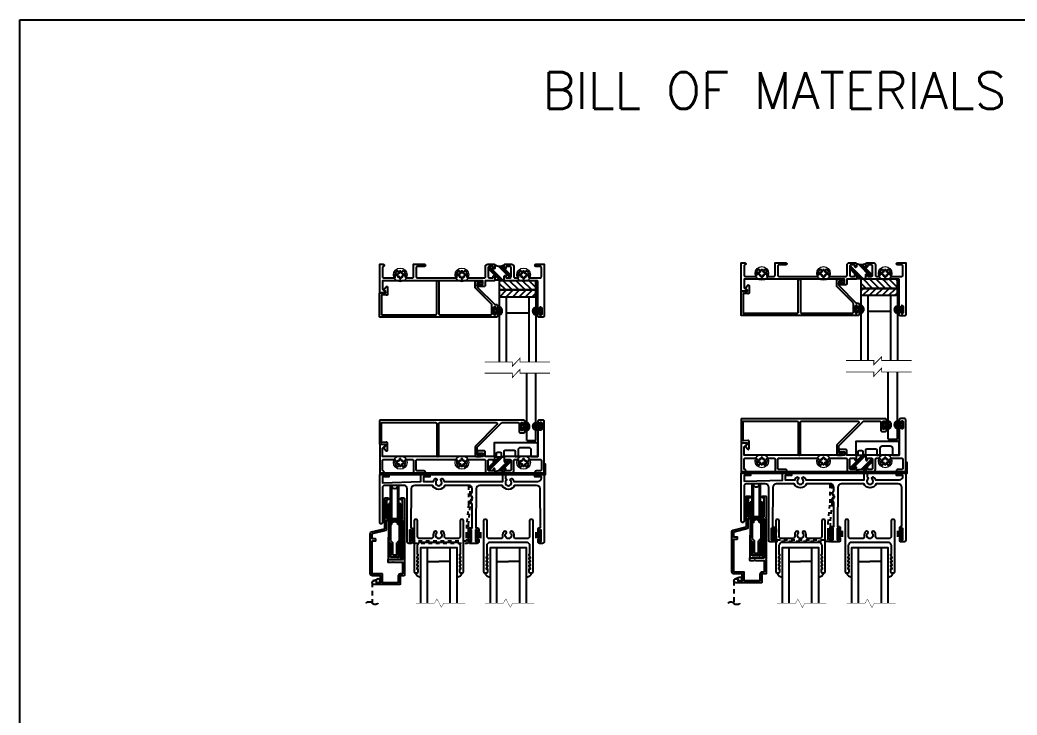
# Model space of a CAD drawing. Extents: x -87 to 44, y -173 to 76.
# Drawn here: x -13.06 to 14.23, y 57.15 to 76.18 of the extents above; entities that cross this region are included whole.
import ezdxf

# ---------------------------------------------------------------- set-up
doc = ezdxf.new("R2010")
doc.units = 0
doc.header["$MEASUREMENT"] = 0
doc.linetypes.add('HIDDEN', pattern=[0.375, 0.25, -0.125])
doc.linetypes.add('PHANTOM', pattern=[2.5, 1.25, -0.25, 0.25, -0.25, 0.25, -0.25])
doc.layers.get('0').update_dxf_attribs({"linetype": 'CONTINUOUS'})
for name, color, linetype in [('DIM', 7, 'CONTINUOUS'), ('FRAME', 1, 'CONTINUOUS'), ('GLASS', 7, 'CONTINUOUS'), ('MISC.', 7, 'CONTINUOUS'), ('SETTING BLOCKS', 7, 'CONTINUOUS'), ('SETTING_BLOCK', 4, 'CONTINUOUS'), ('TEXT', 7, 'CONTINUOUS'), ('VENT', 5, 'CONTINUOUS')]:
    doc.layers.add(name, color=color, linetype=linetype)
doc.layers.add('PROFILE NUMBER', color=150, linetype='CONTINUOUS', lineweight=35)
doc.styles.get("Standard").update_dxf_attribs({"font": 'simplex.shx'})

# ---------------------------------------------------------------- blocks, each defined once
blk = doc.blocks.new('3802 45 GLASS STOP')
blk.add_lwpolyline([(3.939, -0.433, -0.399638), (3.914, -0.41, 0.400364), (3.889, -0.386, 0.414214), (3.864, -0.411), (3.864, -0.581, 0.414214), (3.889, -0.606), (3.889, -0.606, 0.399638), (3.914, -0.582, -0.399638), (3.939, -0.558, -0.414214), (3.964, -0.583), (3.964, -0.637, -0.414214), (3.933, -0.668), (-0.001, -0.668, -0.414214), (-0.011, -0.658), (-0.011, -0.01, -0.440011), (0, 0), (0.149, -0.013), (0.149, 0.04), (0.115, 0.074, -0.395486), (0.114, 0.102), (0.17, 0.165, -0.691708), (0.205, 0.152), (0.205, -0.04, -0.440011), (0.171, -0.071), (0.05, -0.061, 0.440011), (0.039, -0.071), (0.039, -0.593, 0.414214), (0.049, -0.603), (1.52, -0.603, 0.414214), (1.551, -0.572), (1.551, 0.299, -0.414214), (1.579, 0.327), (1.579, 0.327, -0.414214), (1.607, 0.299), (1.607, -0.572, 0.414214), (1.638, -0.603), (3.179, -0.603, 0.668179), (3.2, -0.55), (2.612, 0.038, -0.198912), (2.603, 0.06), (2.603, 0.296, -0.414214), (2.634, 0.327), (2.741, 0.327, -0.414214), (2.769, 0.299, -0.414214), (2.741, 0.271), (2.669, 0.271, 0.414214), (2.659, 0.261), (2.659, 0.071), (3.324, -0.594, 0.198912), (3.345, -0.603), (3.777, -0.603, 0.414214), (3.808, -0.572), (3.808, -0.355, -0.414214), (3.839, -0.324), (3.933, -0.324, -0.414214), (3.964, -0.355), (3.964, -0.408, -0.414214)], format="xyb", close=True)
blk = doc.blocks.new('3801 1 INCH GLASS STOP')
blk.add_lwpolyline([(2.741, 0.327, -0.414214), (2.769, 0.299, -0.414214), (2.741, 0.271), (2.669, 0.271, 0.414214), (2.659, 0.261), (2.659, 0.167, 0.198912), (2.668, 0.145), (3.128, -0.315, 0.198912), (3.15, -0.324), (3.183, -0.324, -0.414214), (3.214, -0.355), (3.214, -0.408, -0.414214), (3.189, -0.433, -0.399638), (3.164, -0.41, 0.400364), (3.139, -0.386, 0.414214), (3.114, -0.411), (3.114, -0.581, 0.414214), (3.139, -0.606), (3.139, -0.606, 0.399638), (3.164, -0.582, -0.399638), (3.189, -0.558, -0.414214), (3.214, -0.583), (3.214, -0.637, -0.414214), (3.183, -0.668), (-0.001, -0.668, -0.414214), (-0.011, -0.658), (-0.011, -0.01, -0.440011), (0, 0), (0.149, -0.013), (0.149, 0.04), (0.115, 0.074, -0.395486), (0.114, 0.102), (0.17, 0.165, -0.691708), (0.205, 0.152), (0.205, -0.04, -0.440011), (0.171, -0.071), (0.05, -0.061, 0.440011), (0.039, -0.071), (0.039, -0.593, 0.414214), (0.049, -0.603), (1.52, -0.603, 0.414214), (1.551, -0.572), (1.551, 0.299, -0.414214), (1.579, 0.327, -0.414214), (1.607, 0.299), (1.607, -0.572, 0.414214), (1.638, -0.603), (3.027, -0.603, 0.414214), (3.058, -0.572), (3.058, -0.337, 0.198912), (3.049, -0.315), (2.612, 0.122, -0.198912), (2.603, 0.144), (2.603, 0.296, -0.414214), (2.634, 0.327)], format="xyb", close=True)
blk = doc.blocks.new('A$C3BF656AD')
at = {"layer": 'SETTING BLOCKS'}
h = blk.add_hatch(dxfattribs=at)
h.set_pattern_fill('ANSI31', color=256, scale=0.25, angle=90, style=0)
h.set_pattern_definition([(135, (0.820812, -8.054306), (-0.02209709, -0.02209709), [])])
h.paths.add_polyline_path([(0, 0.0625), (0.25, 0.0625), (0.25, 0.1095), (0, 0.1095)])
h = blk.add_hatch(dxfattribs=at)
h.set_pattern_fill('ANSI31', color=256, scale=0.25, style=0)
h.set_pattern_definition([(45, (-2.098375, -8.085556), (-0.02209709, 0.02209709), [])])
h.paths.add_polyline_path([(0, 0), (0.25, 0), (0.25, 0.0625), (0, 0.0625)])
for points in [[(0, 0.0625), (0, 0.1095), (0.25, 0.1095), (0.25, 0.0625)], [(0, 0), (0, 0.0625), (0.25, 0.0625), (0.25, 0)]]:
    blk.add_lwpolyline(points, close=True, dxfattribs=at)
blk = doc.blocks.new('dfasdf')
at = {"color": 7, "linetype": 'Continuous', "lineweight": 15}
for p, q in [((54.623, 25.679), (54.62, 25.686)), ((54.623, 25.679), (54.623, 25.649)), ((54.657, 25.649), (54.657, 25.679)), ((54.537, 25.56), (54.531, 25.557)), ((54.568, 25.594), (54.537, 25.594)), ((54.537, 25.56), (54.568, 25.56)), ((54.568, 25.594), (54.567, 25.599)), ((54.568, 25.56), (54.567, 25.555)), ((54.607, 25.61), (54.568, 25.594)), ((54.568, 25.56), (54.607, 25.544)), ((54.607, 25.61), (54.601, 25.615)), ((54.607, 25.544), (54.601, 25.539)), ((54.623, 25.649), (54.607, 25.61)), ((54.607, 25.544), (54.623, 25.505)), ((54.623, 25.649), (54.617, 25.65)), ((54.623, 25.505), (54.617, 25.504)), ((54.623, 25.505), (54.623, 25.475)), ((54.657, 25.649), (54.662, 25.65)), ((54.673, 25.61), (54.657, 25.649)), ((54.657, 25.505), (54.673, 25.544)), ((54.657, 25.505), (54.662, 25.504)), ((54.657, 25.475), (54.657, 25.505)), ((54.657, 25.475), (54.659, 25.468)), ((54.673, 25.61), (54.678, 25.615)), ((54.711, 25.594), (54.673, 25.61)), ((54.673, 25.544), (54.711, 25.56)), ((54.673, 25.544), (54.678, 25.539)), ((54.711, 25.594), (54.712, 25.599)), ((54.742, 25.594), (54.711, 25.594)), ((54.711, 25.56), (54.712, 25.555)), ((54.711, 25.56), (54.742, 25.56)), ((54.742, 25.594), (54.748, 25.597))]:
    blk.add_line(p, q, dxfattribs=at)
at = {"color": 7, "linetype": 'Continuous', "lineweight": 15, "flags": 128}
for points in [[(54.657, 25.679), (54.658, 25.683), (54.659, 25.686)], [(54.537, 25.594), (54.534, 25.595), (54.531, 25.597)], [(54.623, 25.475), (54.621, 25.471), (54.62, 25.468)], [(54.742, 25.56), (54.745, 25.559), (54.748, 25.557)]]:
    blk.add_lwpolyline(points, dxfattribs=at)
at = {"color": 7, "linetype": 'Continuous', "lineweight": 15}
blk.add_circle((54.64, 25.577), 0.186, dxfattribs=at)
for centre, radius, start, end in [((55.559, 25.592), 0.944, 174.331, 176.507), ((54.64, 25.577), 0.11, 79.7812, 100.2188), ((54.64, 25.577), 0.104, 80.5333, 99.4667), ((53.72, 25.592), 0.944, 3.493, 5.669), ((54.64, 25.577), 0.11, 169.7812, 190.2188), ((54.624, 24.657), 0.944, 93.493, 95.669), ((54.624, 26.497), 0.944, 264.331, 266.507), ((54.64, 25.577), 0.104, 170.5333, 189.4667), ((55.074, 24.524), 1.189, 113.4354, 115.2717), ((55.074, 26.63), 1.189, 244.7283, 246.5646), ((55.692, 25.142), 1.189, 154.7283, 156.5646), ((55.692, 26.012), 1.189, 203.4354, 205.2717), ((55.559, 25.562), 0.944, 183.493, 185.669), ((54.64, 25.577), 0.11, 259.7812, 280.2188), ((54.64, 25.577), 0.104, 260.5333, 279.4667), ((53.72, 25.562), 0.944, 354.331, 356.507), ((53.587, 25.142), 1.189, 23.4354, 25.2717), ((53.587, 26.012), 1.189, 334.7283, 336.5646), ((54.205, 24.524), 1.189, 64.7283, 66.5646), ((54.205, 26.63), 1.189, 293.4354, 295.2717), ((54.655, 24.657), 0.944, 84.331, 86.507), ((54.655, 26.497), 0.944, 273.493, 275.669), ((54.64, 25.577), 0.104, 350.5333, 9.4667), ((54.64, 25.577), 0.11, 349.7812, 10.2188)]:
    blk.add_arc(centre, radius, start, end, dxfattribs=at)
blk = doc.blocks.new('ROLLER')
for p, q in [((1.1712, 4.4135), (1.0862, 4.4135)), ((1.0862, 4.4135), (1.0862, 4.2572)), ((1.1587, 4.398), (1.0987, 4.398)), ((1.0987, 4.398), (1.0987, 4.298)), ((1.1025, 4.3942), (1.1025, 4.3017)), ((1.155, 4.3942), (1.1025, 4.3942)), ((1.115, 4.3817), (1.115, 4.2965)), ((1.1425, 4.3817), (1.115, 4.3817)), ((1.1425, 4.3817), (1.1425, 4.2965)), ((1.155, 4.3942), (1.155, 4.3017)), ((1.1587, 4.398), (1.1587, 4.298)), ((1.1712, 4.4135), (1.1712, 4.2572)), ((1.0862, 4.2855), (1.1025, 4.3017)), ((1.1712, 4.2855), (1.155, 4.3017)), ((1.0862, 4.0311), (1.0862, 4.2855)), ((1.0987, 4.2803), (1.115, 4.2965)), ((1.0987, 4.0311), (1.0987, 4.2803)), ((1.1587, 4.2803), (1.1425, 4.2965)), ((1.1587, 4.0311), (1.1587, 4.2803)), ((1.1712, 4.0311), (1.1712, 4.2855)), ((1.1002, 4.1717), (1.1002, 3.9062)), ((1.1077, 4.1717), (1.1002, 4.1717)), ((1.1077, 4.1717), (1.1077, 3.9062)), ((1.1497, 4.1717), (1.1497, 3.9062)), ((1.1572, 4.1717), (1.1497, 4.1717)), ((1.1572, 4.1717), (1.1572, 3.9062)), ((1.0862, 4.0945), (1.0862, 4.1252)), ((1.0987, 4.0907), (1.0987, 4.1252)), ((1.1587, 4.0907), (1.1587, 4.1252)), ((1.1712, 4.0907), (1.1712, 4.1252)), ((1.08, 4.0782), (1.08, 4.0389)), ((1.08, 4.0782), (1.0862, 4.0782)), ((1.0862, 4.0389), (1.08, 4.0389)), ((1.0987, 4.0311), (1.0862, 4.0311)), ((1.1712, 4.0311), (1.1587, 4.0311)), ((1.1775, 4.0782), (1.1712, 4.0782)), ((1.1775, 4.0389), (1.1712, 4.0389)), ((1.1775, 4.0782), (1.1775, 4.0389)), ((1.1077, 3.9062), (1.1002, 3.9062)), ((1.1572, 3.9062), (1.1497, 3.9062))]:
    blk.add_line(p, q)
for centre, start, end in [((1.1287, 4.1717), 180, 360), ((1.1287, 3.9062), 0, 180)]:
    blk.add_arc(centre, 0.021, start, end)
blk = doc.blocks.new('3000 SCREEN WITH ROLLER')
blk.add_line((-0.499, 2.488), (-0.592, 2.522))
for points in [[(0.205, 0.298), (0.169, 0.298, 0.414214), (0.159, 0.288), (0.159, 0.273, 0.414214), (0.184, 0.248), (0.205, 0.248), (0.215, 0.258), (0.225, 0.248), (0.24, 0.248, 0.414214), (0.265, 0.273), (0.265, 0.824, 0.213422), (0.261, 0.831, -0.447214), (0.261, 0.839, 0.213422), (0.265, 0.846), (0.265, 1.388, 0.213422), (0.261, 1.395, -0.447214), (0.261, 1.403, 0.213422), (0.265, 1.41), (0.265, 1.966, 0.213422), (0.261, 1.974, -0.447214), (0.261, 1.981, 0.213422), (0.265, 1.989), (0.265, 2.368, 0.414214), (0.255, 2.378), (0.155, 2.378, -0.414214), (0.145, 2.388), (0.145, 2.613, 0.414214), (0.135, 2.623), (-0.562, 2.623, 0.414214), (-0.617, 2.568, 0.414214), (-0.562, 2.513), (-0.522, 2.513, 0.414214), (-0.512, 2.523), (-0.512, 2.563, -0.414214), (-0.502, 2.573), (-0.396, 2.573, -0.414214), (-0.386, 2.563), (-0.386, 2.388, -0.414214), (-0.396, 2.378), (-0.583, 2.378), (-0.598, 2.363), (-0.613, 2.378, 0.414214), (-0.673, 2.318), (-0.673, 2.18, 0.213422), (-0.67, 2.173, -0.447214), (-0.67, 2.165, 0.213422), (-0.673, 2.158), (-0.673, 1.41, 0.213422), (-0.67, 1.403, -0.447214), (-0.67, 1.395, 0.213422), (-0.673, 1.388), (-0.673, 1.229, 0.34382), (-0.635, 1.181), (-0.283, 1.092, -0.34382), (-0.275, 1.082), (-0.275, 0.273, 0.414214), (-0.25, 0.248), (-0.235, 0.248), (-0.225, 0.258), (-0.215, 0.248), (-0.194, 0.248, 0.414214), (-0.169, 0.273), (-0.169, 0.288, 0.414214), (-0.179, 0.298), (-0.215, 0.298, -0.414214), (-0.225, 0.308), (-0.225, 0.8, -0.414214), (-0.215, 0.81), (0.215, 0.81), (0.215, 0.308, -0.414214)], [(0.2, 0.86, 0.414214), (0.21, 0.87), (0.21, 1.935, 0.414214), (0.2, 1.945), (0.101, 1.945), (0.082, 1.926), (0.063, 1.945), (-0.149, 1.945), (-0.168, 1.926), (-0.187, 1.945, -0.198912), (-0.19, 1.952), (-0.19, 2, -0.414214), (-0.18, 2.01), (-0.058, 2.01), (-0.043, 1.995), (-0.028, 2.01), (0.205, 2.01, 0.414214), (0.215, 2.02), (0.215, 2.318, 0.414214), (0.205, 2.328), (0.155, 2.328, -0.414214), (0.095, 2.388), (0.095, 2.563, 0.414214), (0.085, 2.573), (-0.326, 2.573, 0.414214), (-0.336, 2.563), (-0.336, 2.338, -0.414214), (-0.346, 2.328), (-0.608, 2.328, 0.414214), (-0.618, 2.318), (-0.618, 1.434, 0.414214), (-0.608, 1.424), (-0.526, 1.424, -0.414214), (-0.516, 1.414), (-0.516, 1.384, -0.414214), (-0.526, 1.374), (-0.608, 1.374, 0.414214), (-0.618, 1.364), (-0.618, 1.236, 0.34382), (-0.611, 1.226), (-0.233, 1.131, -0.34382), (-0.225, 1.121), (-0.225, 0.87, 0.414214), (-0.215, 0.86), (-0.19, 0.86), (-0.168, 0.882), (-0.146, 0.86), (0.06, 0.86), (0.082, 0.882), (0.104, 0.86)]]:
    blk.add_lwpolyline(points, format="xyb", close=True)
blk.add_circle((-0.455, 2.519), 0.0535)
at = {"xscale": 4, "yscale": 4, "zscale": 4}
blk.add_blockref('ROLLER', (-4.515, -15.709), dxfattribs=at)
blk = doc.blocks.new('5 POINT SEAL')
at = {"color": 7}
for p, q in [((-1.292, -6.081), (-1.458, -6.081)), ((-1.292, -6.111), (-1.458, -6.111)), ((-1.292, -6.141), (-1.458, -6.141)), ((-1.292, -6.171), (-1.458, -6.171)), ((-1.292, -6.201), (-1.458, -6.201))]:
    blk.add_line(p, q, dxfattribs=at)
blk = doc.blocks.new('*U101')
at = {"layer": 'PROFILE NUMBER', "color": 5}
for p, q in [((-0.016, 0.092), (-0.013, 0.083)), ((-0.013, 0.083), (0.013, 0.083)), ((0.013, 0.083), (0.016, 0.092))]:
    blk.add_line(p, q, dxfattribs=at)
blk.add_lwpolyline([(-0.043, 0.091), (-0.043, 0.034), (-0.09, 0.034), (-0.09, 0), (0.09, 0), (0.09, 0.034), (0.043, 0.034), (0.043, 0.091)], dxfattribs=at)
for centre, start, end in [((-0.073, 0.071), 19.8289, 61.175), ((0.073, 0.071), 118.7633, 160.1945)]:
    blk.add_arc(centre, 0.06, start, end, dxfattribs=at)
blk.add_ellipse((0, 0.152), major_axis=(-0.0958, 0), ratio=0.712114, start_param=2.033109, end_param=7.391692, dxfattribs=at)
blk.add_open_spline([(0.044, 0.124), (0.053, 0.129), (0.059, 0.135), (0.069, 0.15), (0.068, 0.157), (0.049, 0.179), (0.027, 0.189), (-0.021, 0.191), (-0.045, 0.181), (-0.067, 0.16), (-0.068, 0.152), (-0.061, 0.137), (-0.054, 0.129), (-0.044, 0.124)], degree=3, knots=[2.2211, 2.2211, 2.2211, 2.2211, 2.727733, 2.727733, 3.7005, 3.7005, 4.673268, 4.673268, 5.646035, 5.646035, 6.618803, 6.618803, 7.203997, 7.203997, 7.203997, 7.203997], dxfattribs=at)
blk = doc.blocks.new('3809 BLOCK FRAME')
h = blk.add_hatch()
h.set_pattern_fill('PLAST', color=256, angle=45, style=0)
h.set_pattern_definition([(45, (-4.25098, -6.643), (-0.176777, 0.176777), []), (45, (-4.27308, -6.6209), (-0.176777, 0.176777), []), (45, (-4.29517, -6.5988), (-0.176777, 0.176777), [])])
edge = h.paths.add_edge_path()
edge.add_arc((-0.937, 0.093), 0.031, 270, 360, ccw=False)
edge.add_line((-0.937, 0.062), (-1.033, 0.062))
edge.add_arc((-1.033, 0.072), 0.01, 180, 270, ccw=False)
edge.add_line((-1.043, 0.072), (-1.043, 0.103))
edge.add_arc((-1.068, 0.103), 0.025, 360, 450)
edge.add_arc((-1.068, 0.103), 0.025, 90, 180)
edge.add_line((-1.093, 0.103), (-1.093, 0.031))
edge.add_arc((-1.218, -0.221), 0.281, 63.5092, 116.4908)
edge.add_line((-1.344, 0.031), (-1.344, 0.103))
edge.add_arc((-1.369, 0.103), 0.025, 0, 90)
edge.add_arc((-1.369, 0.103), 0.025, 90, 180)
edge.add_line((-1.394, 0.103), (-1.394, 0.072))
edge.add_arc((-1.404, 0.072), 0.01, 270, 360, ccw=False)
edge.add_line((-1.404, 0.062), (-1.5, 0.062))
edge.add_arc((-1.5, 0.093), 0.031, 180, 270, ccw=False)
edge.add_line((-1.531, 0.093), (-1.531, 0.343))
edge.add_arc((-1.5, 0.343), 0.031, 90, 180, ccw=False)
edge.add_line((-1.5, 0.374), (-1.404, 0.374))
edge.add_arc((-1.404, 0.364), 0.01, 0, 90, ccw=False)
edge.add_line((-1.394, 0.364), (-1.394, 0.333))
edge.add_arc((-1.369, 0.333), 0.025, 180, 270)
edge.add_arc((-1.369, 0.333), 0.025, 270, 360)
edge.add_line((-1.344, 0.333), (-1.344, 0.439))
edge.add_line((-1.344, 0.439), (-1.093, 0.439))
edge.add_line((-1.093, 0.439), (-1.093, 0.333))
edge.add_arc((-1.068, 0.333), 0.025, 180, 270)
edge.add_arc((-1.068, 0.333), 0.025, 270, 360)
edge.add_line((-1.043, 0.333), (-1.043, 0.364))
edge.add_arc((-1.033, 0.364), 0.01, 90, 180, ccw=False)
edge.add_line((-1.033, 0.374), (-0.937, 0.374))
edge.add_arc((-0.937, 0.343), 0.031, 0, 90, ccw=False)
edge.add_line((-0.906, 0.343), (-0.906, 0.093))
blk.add_line((-1.093, 0.439), (-1.344, 0.439))
for points in [[(-1.093, 0.439), (-1.093, 0.333, 0.414214), (-1.068, 0.308, 0.414214), (-1.043, 0.333), (-1.043, 0.364, -0.414214), (-1.033, 0.374), (-0.937, 0.374, -0.414214), (-0.906, 0.343), (-0.906, 0.093, -0.414214), (-0.937, 0.062), (-1.033, 0.062, -0.414214), (-1.043, 0.072), (-1.043, 0.103, 0.414214), (-1.068, 0.128), (-1.068, 0.128, 0.414214), (-1.093, 0.103), (-1.093, 0.031, 0.414214), (-1.062, 0), (-0.893, 0, 0.414214), (-0.831, 0.062), (-0.831, 0.343, -0.414214), (-0.8, 0.374), (-0.729, 0.374, -0.5024), (-0.699, 0.334, 0.280293), (-0.661, 0.19, 0.498955), (-0.613, 0.198), (-0.613, 0.198, 0.334263), (-0.618, 0.235, -2.470836), (-0.506, 0.235, 0.334263), (-0.511, 0.198, 0.498955), (-0.463, 0.19, 0.280293), (-0.425, 0.334, -0.5024), (-0.395, 0.374), (-0.106, 0.374, -0.414214), (-0.075, 0.343), (-0.075, 0.093, -0.414214), (-0.106, 0.062), (-0.219, 0.062, 0.414214), (-0.25, 0.031, 0.414214), (-0.219, 0), (0, 0), (0, 1.423, 0.414214), (-0.031, 1.454), (-0.144, 1.454, 0.414214), (-0.175, 1.423), (-0.175, 1.371, 0.414214), (-0.15, 1.346), (-0.15, 1.346, 0.399638), (-0.125, 1.37, -0.399638), (-0.1, 1.394), (-0.1, 1.394, -0.414214), (-0.075, 1.369), (-0.075, 1.199, -0.414214), (-0.1, 1.174), (-0.1, 1.174, -0.399638), (-0.125, 1.198, 0.399638), (-0.15, 1.221, 0.414214), (-0.175, 1.196), (-0.175, 0.464, -0.414214), (-0.185, 0.454), (-1.078, 0.454), (-1.093, 0.439)], [(-1.344, 0.439), (-1.344, 0.439), (-1.359, 0.454), (-1.612, 0.454), (-1.612, 0.579, 0.414214), (-1.643, 0.61), (-1.799, 0.61, 0.414214), (-1.83, 0.579, 0.414214), (-1.799, 0.548), (-1.674, 0.548), (-1.674, 0.454), (-4.425, 0.454), (-4.425, 0.678, -0.198912), (-4.422, 0.685), (-4.343, 0.764, 0.668179), (-4.35, 0.781), (-4.49, 0.781, 0.414214), (-4.5, 0.771), (-4.5, 0.01, 0.414214), (-4.49, 0), (-4.406, 0, 0.414214), (-4.375, 0.031, 0.358249), (-4.4, 0.061, -0.358249), (-4.425, 0.092), (-4.425, 0.343, -0.414214), (-4.394, 0.374), (-4.105, 0.374, -0.5024), (-4.075, 0.334, 0.280293), (-4.037, 0.19, 0.498955), (-3.989, 0.198, 0.334263), (-3.994, 0.235, -2.470836), (-3.882, 0.235, 0.334263), (-3.887, 0.198, 0.498955), (-3.839, 0.19, 0.280293), (-3.801, 0.334, -0.5024), (-3.771, 0.374), (-3.606, 0.374, -0.414214), (-3.575, 0.343), (-3.575, 0), (-3.281, 0, 0.414214), (-3.25, 0.031, 0.414214), (-3.281, 0.062), (-3.469, 0.062, -0.414214), (-3.5, 0.093), (-3.5, 0.343, -0.414214), (-3.469, 0.374), (-2.417, 0.374, -0.5024), (-2.387, 0.334, 0.280293), (-2.349, 0.19, 0.498955), (-2.301, 0.198, 0.334263), (-2.306, 0.235, -2.470836), (-2.194, 0.235, 0.334263), (-2.199, 0.198, 0.498955), (-2.151, 0.19, 0.280293), (-2.113, 0.334, -0.5024), (-2.083, 0.374), (-1.637, 0.374, -0.414214), (-1.606, 0.343), (-1.606, 0.062, 0.414214), (-1.544, 0), (-1.375, 0, 0.414214), (-1.344, 0.031), (-1.344, 0.103, 0.414214), (-1.369, 0.128, 0.414214), (-1.394, 0.103), (-1.394, 0.072, -0.414214), (-1.404, 0.062), (-1.5, 0.062, -0.414214), (-1.531, 0.093), (-1.531, 0.343, -0.414214), (-1.5, 0.374), (-1.404, 0.374, -0.414214), (-1.394, 0.364), (-1.394, 0.333, 0.414214), (-1.369, 0.308, 0.414214), (-1.344, 0.333), (-1.344, 0.439)]]:
    blk.add_lwpolyline(points, format="xyb")
blk.add_arc((-1.218, -0.221), 0.281, 63.5092, 116.4908)

msp = doc.modelspace()

# ---------------------------------------------------------------- linework, layer by layer
for p, q in [((7.01053, 63.48039), (6.98053, 63.48039)), ((6.98053, 62.41839), (6.98053, 63.48039)), ((7.01053, 62.41839), (7.01053, 63.48039)), ((7.20853, 63.48039), (7.17853, 63.48039)), ((7.17853, 62.41839), (7.17853, 63.48039)), ((7.20853, 62.41839), (7.20853, 63.48039)), ((6.89953, 62.7923), (6.89953, 62.94939)), ((6.92453, 62.94939), (6.89953, 62.94939)), ((6.89953, 62.7923), (6.92453, 62.7923)), ((6.92453, 62.98067), (6.92453, 61.96322)), ((6.97453, 62.98067), (6.92453, 62.98067)), ((6.97453, 62.98067), (6.97453, 61.98393)), ((7.21453, 62.98067), (7.21453, 61.98393)), ((7.26453, 62.98067), (7.21453, 62.98067)), ((7.26453, 62.98067), (7.26453, 61.96322)), ((7.28953, 62.94939), (7.26453, 62.94939)), ((7.28953, 62.7923), (7.26453, 62.7923)), ((7.28953, 62.7923), (7.28953, 62.94939)), ((6.92453, 62.7273), (6.92453, 62.6043)), ((6.97453, 62.7423), (6.97453, 62.6043)), ((7.21453, 62.7423), (7.21453, 62.6043)), ((7.26453, 62.7423), (7.26453, 62.6043)), ((7.01053, 62.41839), (6.98053, 62.41839)), ((7.20853, 62.41839), (7.17853, 62.41839)), ((6.92453, 61.45122), (6.92453, 62.07622)), ((6.92453, 61.96322), (6.98953, 61.89822)), ((6.97453, 61.98393), (7.03953, 61.91893)), ((7.21453, 61.98393), (7.14953, 61.91893)), ((7.26453, 61.96322), (7.19953, 61.89822)), ((7.26453, 61.45122), (7.26453, 62.07622)), ((6.97453, 61.51322), (6.97453, 61.91322)), ((6.98953, 61.52822), (6.98953, 61.89822)), ((7.03953, 61.57822), (7.03953, 61.91893)), ((7.14953, 61.57822), (7.14953, 61.91893)), ((7.19953, 61.52822), (7.19953, 61.89822)), ((7.21453, 61.51322), (7.21453, 61.91322)), ((7.26453, 61.45122), (6.92453, 61.45122)), ((7.21453, 61.51322), (6.97453, 61.51322)), ((7.19953, 61.52822), (6.98953, 61.52822)), ((7.14953, 61.57822), (7.03953, 61.57822))]:
    msp.add_line(p, q)
at = {"color": 7}
for p, q in [((-2.27414, 62.12967), (-2.40214, 62.12967)), ((-2.27414, 62.09967), (-2.40214, 62.09967)), ((-2.27414, 62.06967), (-2.40214, 62.06967)), ((-2.27414, 62.03967), (-2.40214, 62.03967)), ((-2.27414, 62.00967), (-2.40214, 62.00967)), ((7.62153, 62.17039), (7.49353, 62.17039)), ((7.62153, 62.14039), (7.49353, 62.14039)), ((7.62153, 62.11039), (7.49353, 62.11039)), ((7.62153, 62.08039), (7.49353, 62.08039)), ((7.62153, 62.05039), (7.49353, 62.05039)), ((-1.90964, 60.21893), (-1.90964, 61.73367)), ((-1.28464, 60.21893), (-1.28464, 61.73367)), ((-0.00764, 60.21893), (-0.00764, 61.73367)), ((0.61736, 60.21893), (0.61736, 61.73367)), ((7.98603, 60.21215), (7.98603, 61.73367)), ((8.61103, 60.21215), (8.61103, 61.73367)), ((9.88802, 60.21215), (9.88802, 61.73367)), ((10.51302, 60.21215), (10.51302, 61.73367)), ((-1.90964, 61.35867), (-1.59714, 61.35867)), ((-1.28464, 61.35867), (-1.59714, 61.35867)), ((-0.00764, 61.35867), (0.30486, 61.35867)), ((0.61736, 61.35867), (0.30486, 61.35867)), ((7.98603, 61.35867), (8.29853, 61.35867)), ((8.61103, 61.35867), (8.29853, 61.35867)), ((9.88802, 61.35867), (10.20052, 61.35867)), ((10.51302, 61.35867), (10.20052, 61.35867))]:
    msp.add_line(p, q, dxfattribs=at)
at = {"linetype": 'PHANTOM', "ltscale": 0.05}
msp.add_lwpolyline([(-0.78594, 62.9281), (-0.83614, 62.36389), (-0.83614, 61.92667, -0.41421356), (-0.85114, 61.91167), (-2.24714, 61.91167, -0.41421356), (-2.26214, 61.92667), (-2.26214, 62.21167, 0.41421356), (-2.28714, 62.23667), (-2.28714, 62.23667, 0.41421356), (-2.31214, 62.21167), (-2.31214, 62.16167, -0.41421356), (-2.32214, 62.15167, 0.41421356), (-2.34214, 62.13167), (-2.34214, 62.01167, 0.41421356), (-2.32214, 61.99167), (-2.32214, 61.99167, -0.41421356), (-2.31214, 61.98167), (-2.31214, 61.89267, 0.41421356), (-2.28114, 61.86167), (-0.81714, 61.86167, 0.41421356), (-0.78614, 61.89267), (-0.78614, 62.36167), (-0.73614, 62.92367), (-0.73614, 63.02221, -0.34199871), (-0.70614, 63.06094, 0.34199871), (-0.67614, 63.09967, 0.34199871), (-0.70614, 63.1384, -0.34199871), (-0.73614, 63.17713), (-0.73614, 63.41467, 0.41421356), (-0.76114, 63.43967), (-0.76114, 63.43967, 0.41421356), (-0.78614, 63.41467), (-0.78614, 62.92589)], format="xyb", dxfattribs=at)
msp.add_lwpolyline([(9.07853, 61.90239), (7.59353, 61.90239, -0.41421356), (7.58353, 61.91239), (7.58353, 62.02239, 0.41421356), (7.57353, 62.03239, -0.41421356), (7.55353, 62.05239), (7.55353, 62.17239, -0.41421356), (7.57353, 62.19239), (7.57353, 62.19239, 0.41421356), (7.58353, 62.20239), (7.58353, 62.25239, -0.41421356), (7.60853, 62.27739, -0.41421356), (7.63353, 62.25239), (7.63353, 61.96739, 0.41421356), (7.64853, 61.95239), (9.04453, 61.95239, 0.41421356), (9.05953, 61.96739), (9.05953, 62.40461), (9.10953, 62.96661), (9.10953, 63.45539, -0.41421356), (9.13453, 63.48039), (9.13453, 63.48039, -0.41421356), (9.15953, 63.45539), (9.15953, 63.21785, 0.34199871), (9.18953, 63.17912, -0.34199871), (9.21953, 63.14039), (9.21953, 63.11039, -0.41421356), (9.20953, 63.10039), (9.19953, 63.10039, 0.41421356), (9.15953, 63.06039), (9.15953, 62.96439), (9.10953, 62.40239), (9.10953, 61.93339, -0.41421356)], format="xyb", close=True, dxfattribs=at)
at = {"color": 5}
for points in [[(-1.71313, 62.17597), (-1.71313, 62.17597, 0.21676854), (-1.75311, 62.05225, -0.448133), (-1.81471, 61.98317), (-2.11814, 61.98317, -0.41421356), (-2.18014, 62.04517), (-2.18014, 62.47517, 0.41421356), (-2.21114, 62.50617), (-2.24314, 62.50617, 0.41421356), (-2.27414, 62.47517), (-2.27414, 61.07717, 0.41421356), (-2.24314, 61.04617), (-2.19314, 61.04617, 0.41421356), (-2.16214, 61.07717), (-2.16214, 61.14617), (-2.19214, 61.14617), (-2.19214, 61.16617), (-2.16214, 61.22617), (-2.16214, 61.24617), (-2.19214, 61.24617), (-2.19214, 61.26617), (-2.16214, 61.32617), (-2.16214, 61.34617), (-2.19214, 61.34617), (-2.19214, 61.36617), (-2.16214, 61.42617), (-2.16214, 61.44617), (-2.19214, 61.44617), (-2.19214, 61.46617), (-2.16214, 61.52617), (-2.16214, 61.54617), (-2.18014, 61.54617), (-2.18014, 61.79517, -0.41421356), (-2.08614, 61.88917), (-1.59714, 61.88917), (-1.10814, 61.88917, -0.41421356), (-1.01414, 61.79517), (-1.01414, 61.54617), (-1.03214, 61.54617), (-1.03214, 61.52617), (-1.00214, 61.46617), (-1.00214, 61.44617), (-1.03214, 61.44617), (-1.03214, 61.42617), (-1.00214, 61.36617), (-1.00214, 61.34617), (-1.03214, 61.34617), (-1.03214, 61.32617), (-1.00214, 61.26617), (-1.00214, 61.24617), (-1.03214, 61.24617), (-1.03214, 61.22617), (-1.00214, 61.16617), (-1.00214, 61.14617), (-1.03214, 61.14617), (-1.03214, 61.07717, 0.41421356), (-1.00114, 61.04617), (-0.95114, 61.04617, 0.41421356), (-0.92014, 61.07717), (-0.92014, 62.47517, 0.41421356), (-0.95114, 62.50617), (-0.98314, 62.50617, 0.41421356), (-1.01414, 62.47517), (-1.01414, 62.04517, -0.41421356), (-1.07614, 61.98317), (-1.37957, 61.98317, -0.448133), (-1.44116, 62.05225, 0.21676854), (-1.48114, 62.17597, 0.99999768), (-1.53507, 62.12678, -0.65169236), (-1.59714, 61.98617, -0.65169236), (-1.6592, 62.12678, 0.99999768), (-1.71313, 62.17597), (-1.71313, 62.17597)], [(0.18886, 62.17597), (0.18886, 62.17597, 0.21676854), (0.14888, 62.05225, -0.448133), (0.08729, 61.98317), (-0.21614, 61.98317, -0.41421356), (-0.27814, 62.04517), (-0.27814, 62.47517, 0.41421356), (-0.30914, 62.50617), (-0.34114, 62.50617, 0.41421356), (-0.37214, 62.47517), (-0.37214, 61.07717, 0.41421356), (-0.34114, 61.04617), (-0.29114, 61.04617, 0.41421356), (-0.26014, 61.07717), (-0.26014, 61.14617), (-0.29014, 61.14617), (-0.29014, 61.16617), (-0.26014, 61.22617), (-0.26014, 61.24617), (-0.29014, 61.24617), (-0.29014, 61.26617), (-0.26014, 61.32617), (-0.26014, 61.34617), (-0.29014, 61.34617), (-0.29014, 61.36617), (-0.26014, 61.42617), (-0.26014, 61.44617), (-0.29014, 61.44617), (-0.29014, 61.46617), (-0.26014, 61.52617), (-0.26014, 61.54617), (-0.27814, 61.54617), (-0.27814, 61.79517, -0.41421356), (-0.18414, 61.88917), (0.30486, 61.88917), (0.79386, 61.88917, -0.41421356), (0.88786, 61.79517), (0.88786, 61.54617), (0.86986, 61.54617), (0.86986, 61.52617), (0.89986, 61.46617), (0.89986, 61.44617), (0.86986, 61.44617), (0.86986, 61.42617), (0.89986, 61.36617), (0.89986, 61.34617), (0.86986, 61.34617), (0.86986, 61.32617), (0.89986, 61.26617), (0.89986, 61.24617), (0.86986, 61.24617), (0.86986, 61.22617), (0.89986, 61.16617), (0.89986, 61.14617), (0.86986, 61.14617), (0.86986, 61.07717, 0.41421356), (0.90086, 61.04617), (0.95086, 61.04617, 0.41421356), (0.98186, 61.07717), (0.98186, 62.47517, 0.41421356), (0.95086, 62.50617), (0.91886, 62.50617, 0.41421356), (0.88786, 62.47517), (0.88786, 62.04517, -0.41421356), (0.82586, 61.98317), (0.52242, 61.98317, -0.448133), (0.46083, 62.05225, 0.21676854), (0.42085, 62.17597, 0.99999768), (0.36692, 62.12678, -0.65169236), (0.30486, 61.98617, -0.65169236), (0.24279, 62.12678, 0.99999768), (0.18886, 62.17597), (0.18886, 62.17597)], [(8.18253, 62.17597), (8.18253, 62.17597, 0.21676854), (8.14256, 62.05225, -0.448133), (8.08096, 61.98317), (7.77753, 61.98317, -0.41421356), (7.71553, 62.04517), (7.71553, 62.47517, 0.41421356), (7.68453, 62.50617), (7.65253, 62.50617, 0.41421356), (7.62153, 62.47517), (7.62153, 61.07717, 0.41421356), (7.65253, 61.04617), (7.70253, 61.04617, 0.41421356), (7.73353, 61.07717), (7.73353, 61.14617), (7.70353, 61.14617), (7.70353, 61.16617), (7.73353, 61.22617), (7.73353, 61.24617), (7.70353, 61.24617), (7.70353, 61.26617), (7.73353, 61.32617), (7.73353, 61.34617), (7.70353, 61.34617), (7.70353, 61.36617), (7.73353, 61.42617), (7.73353, 61.44617), (7.70353, 61.44617), (7.70353, 61.46617), (7.73353, 61.52617), (7.73353, 61.54617), (7.71553, 61.54617), (7.71553, 61.79517, -0.41421356), (7.80953, 61.88917), (8.29853, 61.88917), (8.78753, 61.88917, -0.41421356), (8.88153, 61.79517), (8.88153, 61.54617), (8.86353, 61.54617), (8.86353, 61.52617), (8.89353, 61.46617), (8.89353, 61.44617), (8.86353, 61.44617), (8.86353, 61.42617), (8.89353, 61.36617), (8.89353, 61.34617), (8.86353, 61.34617), (8.86353, 61.32617), (8.89353, 61.26617), (8.89353, 61.24617), (8.86353, 61.24617), (8.86353, 61.22617), (8.89353, 61.16617), (8.89353, 61.14617), (8.86353, 61.14617), (8.86353, 61.07717, 0.41421356), (8.89453, 61.04617), (8.94453, 61.04617, 0.41421356), (8.97553, 61.07717), (8.97553, 62.47517, 0.41421356), (8.94453, 62.50617), (8.91253, 62.50617, 0.41421356), (8.88153, 62.47517), (8.88153, 62.04517, -0.41421356), (8.81953, 61.98317), (8.5161, 61.98317, -0.448133), (8.4545, 62.05225, 0.21676854), (8.41453, 62.17597, 0.99999768), (8.36059, 62.12678, -0.65169236), (8.29853, 61.98617, -0.65169236), (8.23647, 62.12678, 0.99999768), (8.18253, 62.17597), (8.18253, 62.17597)], [(10.08453, 62.17597), (10.08453, 62.17597, 0.21676854), (10.04455, 62.05225, -0.448133), (9.98295, 61.98317), (9.67952, 61.98317, -0.41421356), (9.61752, 62.04517), (9.61752, 62.47517, 0.41421356), (9.58652, 62.50617), (9.55452, 62.50617, 0.41421356), (9.52352, 62.47517), (9.52352, 61.07717, 0.41421356), (9.55452, 61.04617), (9.60452, 61.04617, 0.41421356), (9.63552, 61.07717), (9.63552, 61.14617), (9.60552, 61.14617), (9.60552, 61.16617), (9.63552, 61.22617), (9.63552, 61.24617), (9.60552, 61.24617), (9.60552, 61.26617), (9.63552, 61.32617), (9.63552, 61.34617), (9.60552, 61.34617), (9.60552, 61.36617), (9.63552, 61.42617), (9.63552, 61.44617), (9.60552, 61.44617), (9.60552, 61.46617), (9.63552, 61.52617), (9.63552, 61.54617), (9.61752, 61.54617), (9.61752, 61.79517, -0.41421356), (9.71152, 61.88917), (10.20052, 61.88917), (10.68952, 61.88917, -0.41421356), (10.78352, 61.79517), (10.78352, 61.54617), (10.76552, 61.54617), (10.76552, 61.52617), (10.79552, 61.46617), (10.79552, 61.44617), (10.76552, 61.44617), (10.76552, 61.42617), (10.79552, 61.36617), (10.79552, 61.34617), (10.76552, 61.34617), (10.76552, 61.32617), (10.79552, 61.26617), (10.79552, 61.24617), (10.76552, 61.24617), (10.76552, 61.22617), (10.79552, 61.16617), (10.79552, 61.14617), (10.76552, 61.14617), (10.76552, 61.07717, 0.41421356), (10.79652, 61.04617), (10.84652, 61.04617, 0.41421356), (10.87752, 61.07717), (10.87752, 62.47517, 0.41421356), (10.84652, 62.50617), (10.81452, 62.50617, 0.41421356), (10.78352, 62.47517), (10.78352, 62.04517, -0.41421356), (10.72152, 61.98317), (10.41809, 61.98317, -0.448133), (10.3565, 62.05225, 0.21676854), (10.31652, 62.17597, 0.99999768), (10.26258, 62.12678, -0.65169236), (10.20052, 61.98617, -0.65169236), (10.13846, 62.12678, 0.99999768), (10.08453, 62.17597), (10.08453, 62.17597)]]:
    msp.add_lwpolyline(points, format="xyb", dxfattribs=at)
at = {"color": 7}
for points in [[(-1.09714, 60.21893), (-1.09714, 61.73367), (-1.59714, 61.73367), (-2.09714, 61.73367), (-2.09714, 60.21893)], [(0.80486, 60.21893), (0.80486, 61.73367), (0.30486, 61.73367), (-0.19514, 61.73367), (-0.19514, 60.21893)], [(8.79853, 60.21215), (8.79853, 61.73367), (8.29853, 61.73367), (7.79853, 61.73367), (7.79853, 60.21215)], [(10.70052, 60.21215), (10.70052, 61.73367), (10.20052, 61.73367), (9.70052, 61.73367), (9.70052, 60.21215)]]:
    msp.add_lwpolyline(points, dxfattribs=at)
for centre, radius, start, end in [((7.09453, 63.48039), 0.084, 180, 360), ((7.09453, 62.41839), 0.084, 0, 180), ((-2.11578, 61.05553), 0.11608, 184.622665, 279.241042), ((-1.0785, 61.05553), 0.11608, 260.758958, 355.377335), ((-0.21379, 61.05553), 0.11608, 184.622665, 279.241042), ((0.8235, 61.05553), 0.11608, 260.758958, 355.377335), ((7.77989, 61.05553), 0.11608, 184.622665, 279.241042), ((8.81717, 61.05553), 0.11608, 260.758958, 355.377335), ((9.68188, 61.05553), 0.11608, 184.622665, 279.241042), ((10.71916, 61.05553), 0.11608, 260.758958, 355.377335)]:
    msp.add_arc(centre, radius, start, end)
at = {"layer": 'DIM'}
msp.add_lwpolyline([(-13.06081, 76.18016), (29.73651, 76.18016), (29.73651, 36.4304), (-13.06081, 36.4304)], close=True, dxfattribs=at)
at = {"layer": 'FRAME'}
for points in [[(1.18151, 62.27667), (1.17541, 63.34323, 0.412541), (1.07841, 63.43967), (0.47597, 63.43967, -0.650444), (0.13774, 63.43967), (-0.47872, 63.43967, 0.412452), (-0.57572, 63.34326), (-0.58214, 62.27667), (-0.54614, 62.27667, -0.414214), (-0.50614, 62.23667), (-0.50614, 62.17367, -0.414214), (-0.52514, 62.15467), (-0.52714, 62.15467, -0.414214), (-0.54614, 62.17367), (-0.54614, 62.21467), (-0.59314, 62.21467), (-0.59314, 61.91467), (-0.54614, 61.91467), (-0.54614, 61.95567, -0.414214), (-0.52714, 61.97467), (-0.52514, 61.97467, -0.414214), (-0.50614, 61.95567), (-0.50614, 61.89267, -0.414214), (-0.54614, 61.85267), (-0.74614, 61.85267, -0.414214), (-0.78614, 61.89267), (-0.78614, 61.95567, -0.414214), (-0.76714, 61.97467), (-0.76514, 61.97467, -0.414214), (-0.74614, 61.95567), (-0.74614, 61.91467), (-0.69914, 61.91467), (-0.69914, 62.21467), (-0.74614, 62.21467), (-0.74614, 62.17367, -0.414214), (-0.76514, 62.15467), (-0.76714, 62.15467, -0.414214), (-0.78614, 62.17367), (-0.78614, 62.23667, -0.414214), (-0.74614, 62.27667), (-0.68414, 62.27667), (-0.68414, 62.92872), (-0.72212, 62.99451, -0.57735), (-0.69614, 63.03951), (-0.68414, 63.03951), (-0.68414, 63.13951), (-0.69614, 63.13951, -0.57735), (-0.72212, 63.18451), (-0.68414, 63.25029), (-0.68414, 63.34267, 0.414214), (-0.78114, 63.43967), (-1.42903, 63.43967, -0.650444), (-1.76726, 63.43967), (-2.25669, 63.43967, 0.412541), (-2.35369, 63.34323), (-2.35979, 62.27667), (-2.35214, 62.27667, -0.414214), (-2.31214, 62.23667), (-2.31214, 62.17367, -0.414214), (-2.33114, 62.15467), (-2.33314, 62.15467, -0.414214), (-2.35214, 62.17367), (-2.35214, 62.21467), (-2.39914, 62.21467), (-2.39914, 61.91467), (-2.35214, 61.91467), (-2.35214, 61.95567, -0.414214), (-2.33314, 61.97467), (-2.33114, 61.97467, -0.414214), (-2.31214, 61.95567), (-2.31214, 61.89267, -0.414214), (-2.35214, 61.85267), (-2.42214, 61.85267, -0.414214), (-2.46214, 61.89267), (-2.46214, 63.34267, 0.414214), (-2.55914, 63.43967), (-3.07814, 63.43967, 0.414214), (-3.14114, 63.37667), (-3.14114, 62.42067, -0.414214), (-3.17814, 62.38367), (-3.17914, 62.38367, -0.414214), (-3.21614, 62.42067), (-3.21614, 63.73367), (-2.96614, 63.73367), (-2.96614, 63.67167), (-3.14114, 63.67167), (-3.14114, 63.51224), (-2.09114, 63.54624), (-2.09114, 63.73367), (-1.84114, 63.73367), (-1.84114, 63.67167), (-2.01614, 63.67167), (-2.01614, 63.54867), (-1.74424, 63.54867, -0.136824), (-1.70556, 63.61937, -0.497138), (-1.65493, 63.61303), (-1.65389, 63.61123, -0.33453), (-1.65858, 63.57301, 2.355087), (-1.5377, 63.57301, -0.33453), (-1.54239, 63.61123), (-1.54135, 63.61303, -0.497138), (-1.49072, 63.61937, -0.136824), (-1.45204, 63.54867), (0.14986, 63.54867), (0.14986, 63.73367), (0.22486, 63.73367), (0.22486, 63.62894, -0.247085), (0.25007, 63.61303), (0.25111, 63.61123, -0.33453), (0.24642, 63.57301, 2.355087), (0.3673, 63.57301, -0.33453), (0.36261, 63.61123), (0.36365, 63.61303, -0.497138), (0.41428, 63.61937, -0.136824), (0.45296, 63.54867), (1.11186, 63.54867, 0.414214), (1.20886, 63.64567), (1.20886, 63.67167), (1.03386, 63.67167), (1.03386, 63.73367), (1.28386, 63.73367), (1.28386, 61.89267, -0.414214), (1.24386, 61.85267), (1.15886, 61.85267, -0.414214), (1.11886, 61.89267), (1.11886, 61.95567, -0.414214), (1.13786, 61.97467), (1.13986, 61.97467, -0.414214), (1.15886, 61.95567), (1.15886, 61.91467), (1.20586, 61.91467), (1.20586, 62.21467), (1.15886, 62.21467), (1.15886, 62.17367, -0.414214), (1.13986, 62.15467), (1.13786, 62.15467, -0.414214), (1.11886, 62.17367), (1.11886, 62.23667, -0.414214), (1.15886, 62.27667)], [(11.07717, 62.31739), (11.07108, 63.38395, 0.412541), (10.97408, 63.48039), (10.37164, 63.48039, -0.650444), (10.03341, 63.48039), (9.41694, 63.48039, 0.412452), (9.31995, 63.38398), (9.31353, 62.31739), (9.34953, 62.31739, -0.414214), (9.38953, 62.27739), (9.38953, 62.21439, -0.414214), (9.37053, 62.19539), (9.36853, 62.19539, -0.414214), (9.34953, 62.21439), (9.34953, 62.25539), (9.30253, 62.25539), (9.30253, 61.95539), (9.34953, 61.95539), (9.34953, 61.99639, -0.414214), (9.36853, 62.01539), (9.37053, 62.01539, -0.414214), (9.38953, 61.99639), (9.38953, 61.93339, -0.414214), (9.34953, 61.89339), (9.14953, 61.89339, -0.414214), (9.10953, 61.93339), (9.10953, 61.99639, -0.414214), (9.12853, 62.01539), (9.13053, 62.01539, -0.414214), (9.14953, 61.99639), (9.14953, 61.95539), (9.19653, 61.95539), (9.19653, 62.25539), (9.14953, 62.25539), (9.14953, 62.21439, -0.414214), (9.13053, 62.19539), (9.12853, 62.19539, -0.414214), (9.10953, 62.21439), (9.10953, 62.27739, -0.414214), (9.14953, 62.31739), (9.21153, 62.31739), (9.21153, 62.96944), (9.17355, 63.03523, -0.57735), (9.19953, 63.08023), (9.21153, 63.08023), (9.21153, 63.18023), (9.19953, 63.18023, -0.57735), (9.17355, 63.22523), (9.21153, 63.29101), (9.21153, 63.38339, 0.414214), (9.11453, 63.48039), (8.46664, 63.48039, -0.650444), (8.12841, 63.48039), (7.63897, 63.48039, 0.412541), (7.54198, 63.38395), (7.53588, 62.31739), (7.54353, 62.31739, -0.414214), (7.58353, 62.27739), (7.58353, 62.21439, -0.414214), (7.56453, 62.19539), (7.56253, 62.19539, -0.414214), (7.54353, 62.21439), (7.54353, 62.25539), (7.49653, 62.25539), (7.49653, 61.95539), (7.54353, 61.95539), (7.54353, 61.99639, -0.414214), (7.56253, 62.01539), (7.56453, 62.01539, -0.414214), (7.58353, 61.99639), (7.58353, 61.93339, -0.414214), (7.54353, 61.89339), (7.47353, 61.89339, -0.414214), (7.43353, 61.93339), (7.43353, 63.38339, 0.414214), (7.33653, 63.48039), (6.81753, 63.48039, 0.414214), (6.75453, 63.41739), (6.75453, 62.46139, -0.414214), (6.71753, 62.42439), (6.71653, 62.42439, -0.414214), (6.67953, 62.46139), (6.67953, 63.77439), (6.92953, 63.77439), (6.92953, 63.71239), (6.75453, 63.71239), (6.75453, 63.55296), (7.80453, 63.58696), (7.80453, 63.77439), (8.05453, 63.77439), (8.05453, 63.71239), (7.87953, 63.71239), (7.87953, 63.58939), (8.15143, 63.58939, -0.136824), (8.19011, 63.66009, -0.497138), (8.24074, 63.65375), (8.24178, 63.65195, -0.33453), (8.23709, 63.61373, 2.355087), (8.35796, 63.61373, -0.33453), (8.35328, 63.65195), (8.35432, 63.65375, -0.497138), (8.40494, 63.66009, -0.136824), (8.44362, 63.58939), (10.04553, 63.58939), (10.04553, 63.77439), (10.12053, 63.77439), (10.12053, 63.66966, -0.247085), (10.14574, 63.65375), (10.14678, 63.65195, -0.33453), (10.14209, 63.61373, 2.355087), (10.26296, 63.61373, -0.33453), (10.25828, 63.65195), (10.25932, 63.65375, -0.497138), (10.30994, 63.66009, -0.136824), (10.34862, 63.58939), (11.00753, 63.58939, 0.414214), (11.10453, 63.68639), (11.10453, 63.71239), (10.92953, 63.71239), (10.92953, 63.77439), (11.17953, 63.77439), (11.17953, 61.93339, -0.414214), (11.13953, 61.89339), (11.05453, 61.89339, -0.414214), (11.01453, 61.93339), (11.01453, 61.99639, -0.414214), (11.03353, 62.01539), (11.03553, 62.01539, -0.414214), (11.05453, 61.99639), (11.05453, 61.95539), (11.10153, 61.95539), (11.10153, 62.25539), (11.05453, 62.25539), (11.05453, 62.21439, -0.414214), (11.03553, 62.19539), (11.03353, 62.19539, -0.414214), (11.01453, 62.21439), (11.01453, 62.27739, -0.414214), (11.05453, 62.31739)]]:
    msp.add_lwpolyline(points, format="xyb", close=True, dxfattribs=at)
at = {"layer": 'GLASS'}
for p, q in [((0.05759, 68.60233), (0.05759, 66.818)), ((0.05759, 68.60233), (1.05759, 68.60233)), ((0.24509, 68.60233), (0.24509, 66.818)), ((0.87009, 68.60233), (0.87009, 66.818)), ((1.05759, 68.60233), (1.05759, 66.818)), ((9.95325, 68.64305), (9.95325, 66.85872)), ((9.95325, 68.64305), (10.95325, 68.64305)), ((10.14075, 68.64305), (10.14075, 66.85872)), ((10.76575, 68.64305), (10.76575, 66.85872)), ((10.95325, 68.64305), (10.95325, 66.85872)), ((0.24509, 68.16533), (0.87009, 68.16533)), ((10.14075, 68.20605), (10.76575, 68.20605)), ((0.80759, 64.66567), (0.80759, 66.50966)), ((1.05759, 64.66567), (1.05759, 66.50966)), ((10.70325, 64.70639), (10.70325, 66.54481)), ((10.95325, 64.70639), (10.95325, 66.54481)), ((10.70325, 64.70639), (10.95325, 64.70639)), ((0.80759, 64.66567), (1.05759, 64.66567))]:
    msp.add_line(p, q, dxfattribs=at)
at = {"layer": 'GLASS', "color": 5, "linetype": 'HIDDEN', "ltscale": 0.5}
for p, q in [((-3.42082, 60.77858), (-3.42082, 60.21893)), ((6.47735, 60.8283), (6.47735, 60.21215))]:
    msp.add_line(p, q, dxfattribs=at)
at = {"layer": 'GLASS', "const_width": 0.024}
for points in [[(-0.3467, 66.818), (0.4129, 66.818), (0.4129, 66.70229), (0.6254, 66.92054), (0.6254, 66.818), (1.4475, 66.818)], [(9.54897, 66.85872), (10.30857, 66.85872), (10.30857, 66.74301), (10.52107, 66.96126), (10.52107, 66.85872), (11.34317, 66.85872)], [(-0.3467, 66.50966), (0.4129, 66.50966), (0.4129, 66.39396), (0.6254, 66.6122), (0.6254, 66.50966), (1.4475, 66.50966)], [(9.54897, 66.54481), (10.30857, 66.54481), (10.30857, 66.4291), (10.52107, 66.64735), (10.52107, 66.54481), (11.34317, 66.54481)]]:
    msp.add_lwpolyline(points, dxfattribs=at)
at = {"layer": 'GLASS'}
for points in [[(-2.21861, 60.21893, 0.0094, 0.0094, 0), (-1.71239, 60.21893, 0.0094, 0.0094, 0), (-1.64988, 60.33642, 0.0094, 0.0094, 0), (-1.52487, 60.10145, 0.0094, 0.0094, 0), (-1.46237, 60.21893, 0.0094, 0.0094, 0), (-0.87162, 60.21893, 0.0094, 0.0094, 0)], [(-0.33411, 60.21893, 0.0094, 0.0094, 0), (0.17211, 60.21893, 0.0094, 0.0094, 0), (0.23462, 60.33642, 0.0094, 0.0094, 0), (0.35963, 60.10145, 0.0094, 0.0094, 0), (0.42213, 60.21893, 0.0094, 0.0094, 0), (1.01288, 60.21893, 0.0094, 0.0094, 0)], [(7.65956, 60.21215, 0.0094, 0.0094, 0), (8.16579, 60.21215, 0.0094, 0.0094, 0), (8.22829, 60.32963, 0.0094, 0.0094, 0), (8.3533, 60.09466, 0.0094, 0.0094, 0), (8.41581, 60.21215, 0.0094, 0.0094, 0), (9.00655, 60.21215, 0.0094, 0.0094, 0)], [(9.56155, 60.21215, 0.0094, 0.0094, 0), (10.06778, 60.21215, 0.0094, 0.0094, 0), (10.13028, 60.32963, 0.0094, 0.0094, 0), (10.2553, 60.09466, 0.0094, 0.0094, 0), (10.3178, 60.21215, 0.0094, 0.0094, 0), (10.90854, 60.21215, 0.0094, 0.0094, 0)]]:
    msp.add_lwpolyline(points, format="xyseb", dxfattribs=at)
at = {"layer": 'GLASS', "color": 5, "flags": 128}
for points in [[(-3.57754, 60.21893), (-3.5762, 60.22578), (-3.57225, 60.23239), (-3.5658, 60.23854), (-3.55709, 60.24402), (-3.5464, 60.24865), (-3.53411, 60.25227), (-3.52062, 60.25475), (-3.50641, 60.25602), (-3.49195, 60.25602), (-3.47774, 60.25475), (-3.46425, 60.25227), (-3.45196, 60.24865), (-3.44127, 60.24402), (-3.43256, 60.23854), (-3.42611, 60.23239), (-3.42216, 60.22578), (-3.42082, 60.21893)], [(-3.26411, 60.21893), (-3.26544, 60.21209), (-3.2694, 60.20548), (-3.27585, 60.19933), (-3.28456, 60.19384), (-3.29525, 60.18921), (-3.30754, 60.1856), (-3.32102, 60.18311), (-3.33524, 60.18185), (-3.3497, 60.18185), (-3.36391, 60.18311), (-3.37739, 60.1856), (-3.38969, 60.18921), (-3.40037, 60.19384), (-3.40909, 60.19933), (-3.41553, 60.20548), (-3.41949, 60.21209), (-3.42082, 60.21893)], [(6.32064, 60.21215), (6.32197, 60.21899), (6.32593, 60.2256), (6.33238, 60.23175), (6.34109, 60.23724), (6.35178, 60.24186), (6.36407, 60.24548), (6.37755, 60.24797), (6.39177, 60.24923), (6.40623, 60.24923), (6.42044, 60.24797), (6.43392, 60.24548), (6.44622, 60.24186), (6.4569, 60.23724), (6.46562, 60.23175), (6.47206, 60.2256), (6.47602, 60.21899), (6.47735, 60.21215)], [(6.63407, 60.21215), (6.63273, 60.2053), (6.62877, 60.19869), (6.62233, 60.19254), (6.61362, 60.18706), (6.60293, 60.18243), (6.59064, 60.17881), (6.57715, 60.17633), (6.56294, 60.17506), (6.54848, 60.17506), (6.53427, 60.17633), (6.52078, 60.17881), (6.50849, 60.18243), (6.4978, 60.18706), (6.48909, 60.19254), (6.48264, 60.19869), (6.47869, 60.2053), (6.47735, 60.21215)]]:
    msp.add_lwpolyline(points, dxfattribs=at)
at = {"layer": 'MISC.'}
for points in [[(1.28386, 64.02367), (1.28386, 63.77367), (-3.21614, 63.77367), (-3.21614, 63.73367), (1.32386, 63.73367), (1.32386, 64.02367)], [(11.17953, 64.06439), (11.17953, 63.81439), (6.67953, 63.81439), (6.67953, 63.77439), (11.21953, 63.77439), (11.21953, 64.06439)]]:
    msp.add_lwpolyline(points, close=True, dxfattribs=at)
at = {"layer": 'SETTING_BLOCK', "color": 7}
for points in [[(0.19086, 64.27467), (0.19086, 64.37267, -0.41421356), (0.22086, 64.40267), (0.46086, 64.40267, -0.41421356), (0.49086, 64.37267), (0.49086, 64.22767), (0.58086, 64.22767), (0.58086, 64.41567, -0.41421356), (0.64286, 64.47767), (0.85886, 64.47767, -0.41421356), (0.92086, 64.41567), (0.92086, 64.22767), (1.10886, 64.22767), (1.10886, 64.60267), (-0.07914, 64.60267), (-0.07914, 64.22767), (-0.01614, 64.22767), (-0.01614, 64.32267, -0.41421356), (0.01386, 64.35267), (0.07886, 64.35267, -0.41421356), (0.10886, 64.32267), (0.10886, 64.22767), (0.14386, 64.22767, 0.41421356)], [(10.08653, 64.31539), (10.08653, 64.41339, -0.41421356), (10.11653, 64.44339), (10.35653, 64.44339, -0.41421356), (10.38653, 64.41339), (10.38653, 64.26839), (10.47653, 64.26839), (10.47653, 64.45639, -0.41421356), (10.53853, 64.51839), (10.75453, 64.51839, -0.41421356), (10.81653, 64.45639), (10.81653, 64.26839), (11.00453, 64.26839), (11.00453, 64.64339), (9.81653, 64.64339), (9.81653, 64.26839), (9.87953, 64.26839), (9.87953, 64.36339, -0.41421356), (9.90953, 64.39339), (9.97453, 64.39339, -0.41421356), (10.00453, 64.36339), (10.00453, 64.26839), (10.03953, 64.26839, 0.41421356)]]:
    msp.add_lwpolyline(points, format="xyb", close=True, dxfattribs=at)
at = {"layer": 'VENT'}
msp.add_line((6.59547, 60.90791), (6.50268, 60.8746), dxfattribs=at)
for points in [[(7.29935, 63.0983), (7.26335, 63.0983, -0.41421356), (7.25335, 63.1083), (7.25335, 63.1233, -0.41421356), (7.27835, 63.1483), (7.29935, 63.1483), (7.30935, 63.1383), (7.31935, 63.1483), (7.33435, 63.1483, -0.41421356), (7.35935, 63.1233), (7.35935, 62.57248, -0.21342177), (7.35602, 62.56502, 0.4472136), (7.35602, 62.55757, -0.21342177), (7.35935, 62.55011), (7.35935, 62.00848, -0.21342177), (7.35602, 62.00102, 0.4472136), (7.35602, 61.99357, -0.21342177), (7.35935, 61.98611), (7.35935, 61.4299, -0.21342177), (7.35602, 61.42245, 0.4472136), (7.35602, 61.415, -0.21342177), (7.35935, 61.40754), (7.35935, 61.0283, -0.41421356), (7.34935, 61.0183), (7.24935, 61.0183, 0.41421356), (7.23935, 61.0083), (7.23935, 60.7833, -0.41421356), (7.22935, 60.7733), (6.53235, 60.7733, -0.41421356), (6.47735, 60.8283, -0.41421356), (6.53235, 60.8833), (6.57235, 60.8833, -0.41421356), (6.58235, 60.8733), (6.58235, 60.8333, 0.41421356), (6.59235, 60.8233), (6.69835, 60.8233, 0.41421356), (6.70835, 60.8333), (6.70835, 61.0083, 0.41421356), (6.69835, 61.0183), (6.51135, 61.0183), (6.49635, 61.0333), (6.48135, 61.0183, -0.41421356), (6.42135, 61.0783), (6.42135, 61.21611, -0.21342177), (6.42469, 61.22357, 0.4472136), (6.42469, 61.23102, -0.21342177), (6.42135, 61.23848), (6.42135, 61.98611, -0.21342177), (6.42469, 61.99357, 0.4472136), (6.42469, 62.00102, -0.21342177), (6.42135, 62.00848), (6.42135, 62.1673, -0.34382026), (6.45917, 62.2158), (6.81179, 62.30439, 0.34382026), (6.81935, 62.31409), (6.81935, 63.1233, -0.41421356), (6.84435, 63.1483), (6.85935, 63.1483), (6.86935, 63.1383), (6.87935, 63.1483), (6.90035, 63.1483, -0.41421356), (6.92535, 63.1233), (6.92535, 63.1083, -0.41421356), (6.91535, 63.0983), (6.87935, 63.0983, 0.41421356), (6.86935, 63.0883), (6.86935, 62.5963, 0.41421356), (6.87935, 62.5863), (7.30935, 62.5863), (7.30935, 63.0883, 0.41421356)], [(7.29435, 62.5363, -0.41421356), (7.30435, 62.5263), (7.30435, 61.46122, -0.41421356), (7.29435, 61.45122), (7.19542, 61.45122), (7.17635, 61.4703), (7.15728, 61.45122), (6.94542, 61.45122), (6.92635, 61.4703), (6.90728, 61.45122, 0.19891237), (6.90435, 61.44415), (6.90435, 61.39622, 0.41421356), (6.91435, 61.38622), (7.03635, 61.38622), (7.05135, 61.40122), (7.06635, 61.38622), (7.29935, 61.38622, -0.41421356), (7.30935, 61.37622), (7.30935, 61.0783, -0.41421356), (7.29935, 61.0683), (7.24935, 61.0683, 0.41421356), (7.18935, 61.0083), (7.18935, 60.8333, -0.41421356), (7.17935, 60.8233), (6.76835, 60.8233, -0.41421356), (6.75835, 60.8333), (6.75835, 61.0583, 0.41421356), (6.74835, 61.0683), (6.48635, 61.0683, -0.41421356), (6.47635, 61.0783), (6.47635, 61.9623, -0.41421356), (6.48635, 61.9723), (6.56835, 61.9723, 0.41421356), (6.57835, 61.9823), (6.57835, 62.0123, 0.41421356), (6.56835, 62.0223), (6.48635, 62.0223, -0.41421356), (6.47635, 62.0323), (6.47635, 62.16076, -0.34382026), (6.48392, 62.17046), (6.86179, 62.2654, 0.34382026), (6.86935, 62.2751), (6.86935, 62.5263, -0.41421356), (6.87935, 62.5363), (6.90435, 62.5363), (6.92635, 62.5143), (6.94835, 62.5363), (7.15435, 62.5363), (7.17635, 62.5143), (7.19835, 62.5363)]]:
    msp.add_lwpolyline(points, format="xyb", close=True, dxfattribs=at)
msp.add_circle((6.63914, 60.87697), 0.05352, dxfattribs=at)

# ---------------------------------------------------------------- block references
for name, p in [('dfasdf', (-57.29373, 43.62428)), ('dfasdf', (-55.60573, 43.62428)), ('dfasdf', (-53.91773, 43.62428)), ('dfasdf', (-47.39806, 43.665)), ('dfasdf', (-45.71006, 43.665)), ('dfasdf', (-44.02206, 43.665)), ('dfasdf', (-57.29373, 38.48963)), ('dfasdf', (-55.60573, 38.48963)), ('dfasdf', (-53.91773, 38.48963)), ('dfasdf', (-47.39806, 38.53035)), ('dfasdf', (-45.71006, 38.53035)), ('dfasdf', (-44.02206, 38.53035)), ('5 POINT SEAL', (0.59262, 68.2102)), ('5 POINT SEAL', (0.86462, 68.21161)), ('5 POINT SEAL', (2.50062, 68.2102)), ('5 POINT SEAL', (10.48829, 68.25092)), ('5 POINT SEAL', (10.76029, 68.25233)), ('5 POINT SEAL', (12.39629, 68.25092))]:
    msp.add_blockref(name, p)
at = {"layer": 'FRAME', "xscale": -1, "rotation": 180}
for name, p in [('3809 BLOCK FRAME', (1.28386, 69.49433)), ('3809 BLOCK FRAME', (11.17953, 69.53505)), ('3802 45 GLASS STOP', (-3.20614, 64.55467)), ('3802 45 GLASS STOP', (6.68953, 64.59539))]:
    msp.add_blockref(name, p, dxfattribs=at)
at = {"layer": 'FRAME'}
for name, p in [('3801 1 INCH GLASS STOP', (-3.20614, 68.71333)), ('3801 1 INCH GLASS STOP', (6.68953, 68.75405)), ('3809 BLOCK FRAME', (1.28386, 63.77367)), ('3809 BLOCK FRAME', (11.17953, 63.81439))]:
    msp.add_blockref(name, p, dxfattribs=at)
at = {"layer": 'TEXT', "xscale": -4, "yscale": 4, "zscale": 4, "rotation": 180}
for p in [(0.05759, 69.04033), (9.95325, 69.08105)]:
    msp.add_blockref('A$C3BF656AD', p, dxfattribs=at)
at = {"layer": 'TEXT', "rotation": 270}
for p in [(-0.09201, 68.21737), (9.80366, 68.25808), (0.65799, 65.05063), (10.55366, 65.09135)]:
    msp.add_blockref('*U101', p, dxfattribs=at)
at = {"layer": 'TEXT', "xscale": -1, "rotation": 90}
for p in [(1.20886, 68.21033), (11.10453, 68.25105), (1.20886, 65.05767), (11.10453, 65.09839)]:
    msp.add_blockref('*U101', p, dxfattribs=at)
at = {"layer": 'VENT', "xscale": -1, "rotation": 180}
msp.add_blockref('3000 SCREEN WITH ROLLER', (-2.80364, 63.34667), dxfattribs=at)

# ---------------------------------------------------------------- texts
at = {"layer": 'DIM'}
msp.add_text('BILL OF MATERIALS', height=1, dxfattribs=at).set_placement((1.24166, 73.74715))

doc.saveas('drawing.dxf')
